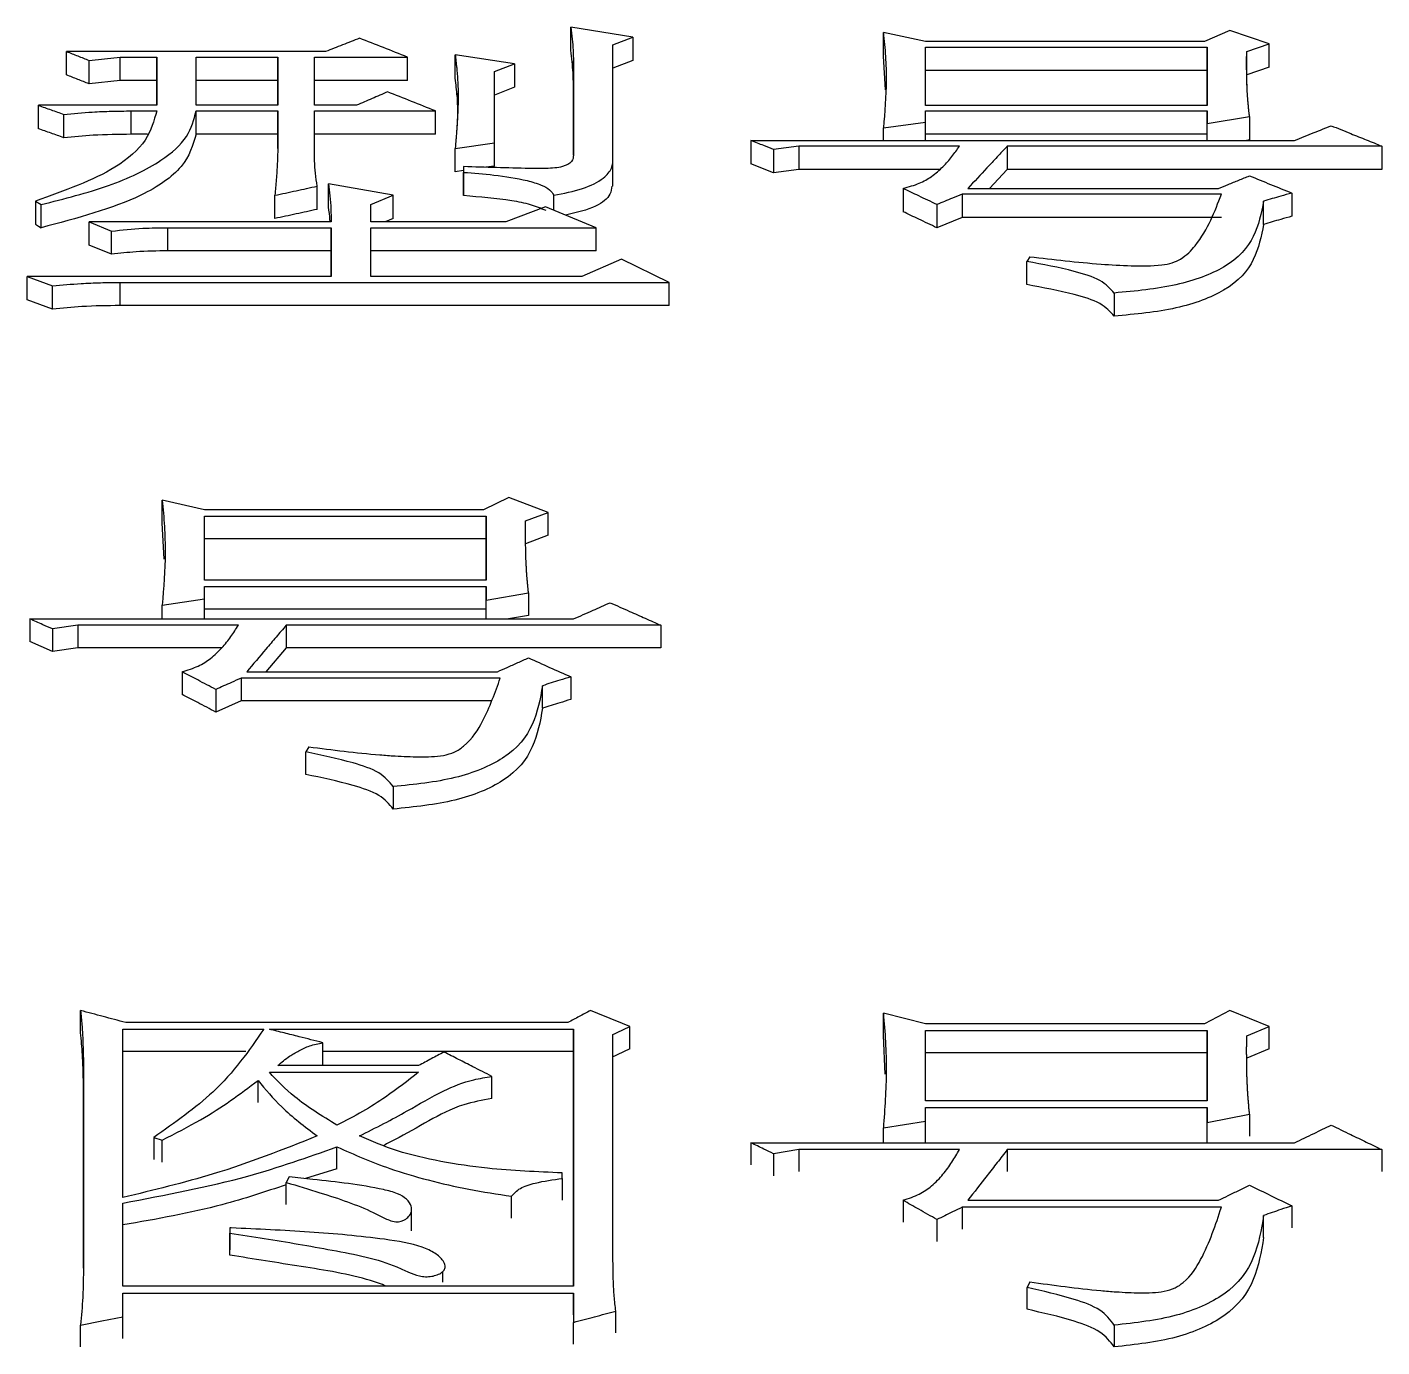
# Model space of a CAD drawing. Header units: millimetres. Extents: x 2160 to 4596, y 811 to 2534.
# Drawn here: x 2741.42 to 2746.62, y 2306.19 to 2311.26 of the extents above; entities that cross this region are included whole.
import ezdxf

# ---------------------------------------------------------------- set-up
doc = ezdxf.new("R2010")
doc.units = ezdxf.units.MM

msp = doc.modelspace()

# ---------------------------------------------------------------- linework, layer by layer
at = {"color": 7, "linetype": 'Continuous', "lineweight": 25}
for p, q in [((2743.746, 2311.2236), (2743.508, 2311.2619)), ((2743.508, 2311.1719), (2743.508, 2311.2619)), ((2746.0392, 2311.2491), (2745.9419, 2311.2065)), ((2746.1907, 2311.198), (2746.0392, 2311.2491)), ((2743.6703, 2311.1937), (2743.746, 2311.2236)), ((2743.746, 2311.2236), (2743.746, 2311.1336)), ((2744.7087, 2311.1506), (2744.7087, 2311.2406)), ((2744.871, 2311.2065), (2744.7087, 2311.2406)), ((2745.9419, 2311.2065), (2744.871, 2311.2065)), ((2746.1042, 2311.168), (2746.1907, 2311.198)), ((2746.1907, 2311.108), (2746.1907, 2311.198)), ((2742.5669, 2311.1681), (2741.5717, 2311.1681)), ((2741.5717, 2311.0782), (2741.5717, 2311.1681)), ((2741.7772, 2311.1467), (2741.9179, 2311.1467)), ((2741.7772, 2311.0568), (2741.7772, 2311.1467)), ((2741.9179, 2311.1467), (2741.9179, 2310.9615)), ((2741.9179, 2311.0568), (2741.9179, 2311.1467)), ((2742.0693, 2311.1467), (2742.383, 2311.1467)), ((2742.0693, 2310.9615), (2742.0693, 2311.1467)), ((2742.383, 2311.1467), (2742.383, 2310.9615)), ((2742.383, 2311.0568), (2742.383, 2311.1467)), ((2742.5236, 2311.1467), (2742.8806, 2311.1467)), ((2742.5236, 2310.9615), (2742.5236, 2311.1467)), ((2742.8806, 2311.0568), (2742.8806, 2311.1467)), ((2743.0645, 2311.0653), (2743.0645, 2311.1553)), ((2743.2917, 2311.121), (2743.0645, 2311.1553)), ((2743.6703, 2310.761), (2743.6703, 2311.1937)), ((2744.7166, 2311.0213), (2744.7087, 2311.1506)), ((2744.871, 2311.1852), (2745.9527, 2311.1852)), ((2744.871, 2310.9614), (2744.871, 2311.1852)), ((2745.9527, 2311.1852), (2745.9527, 2310.9614)), ((2745.9527, 2311.0952), (2745.9527, 2311.1852)), ((2746.1042, 2311.1488), (2746.1042, 2311.168)), ((2741.6582, 2311.044), (2741.6582, 2311.1339)), ((2743.2159, 2311.0909), (2743.2917, 2311.121)), ((2743.2917, 2311.121), (2743.2917, 2311.0311)), ((2743.5188, 2311.1296), (2743.5188, 2310.7698)), ((2743.5188, 2311.0397), (2743.5188, 2311.1296)), ((2743.746, 2311.1336), (2743.6703, 2311.1038)), ((2745.9527, 2311.0952), (2744.871, 2311.0952)), ((2745.9527, 2310.9614), (2745.9527, 2311.0952)), ((2746.1907, 2311.108), (2746.1042, 2311.0781)), ((2741.7772, 2311.0568), (2741.6582, 2311.044)), ((2741.9179, 2311.0568), (2741.7772, 2311.0568)), ((2741.9179, 2310.9615), (2741.9179, 2311.0568)), ((2742.383, 2311.0568), (2742.0693, 2311.0568)), ((2742.383, 2310.9615), (2742.383, 2311.0568)), ((2742.8806, 2311.0568), (2742.5236, 2311.0568)), ((2743.2917, 2311.0311), (2743.2159, 2311.0011)), ((2743.5188, 2310.7698), (2743.5188, 2311.0397)), ((2741.9179, 2310.9615), (2741.4635, 2310.9615)), ((2741.4635, 2310.8718), (2741.4635, 2310.9615)), ((2741.8205, 2310.9398), (2741.9179, 2310.9398)), ((2741.8205, 2310.8502), (2741.8205, 2310.9398)), ((2742.383, 2310.9615), (2742.0693, 2310.9615)), ((2742.0693, 2310.9398), (2742.383, 2310.9398)), ((2742.383, 2310.9398), (2742.383, 2310.7961)), ((2742.383, 2310.8502), (2742.383, 2310.9398)), ((2742.6859, 2310.9615), (2742.5236, 2310.9615)), ((2742.5236, 2310.9398), (2742.9888, 2310.9398)), ((2742.5236, 2310.7961), (2742.5236, 2310.9398)), ((2742.9888, 2310.8502), (2742.9888, 2310.9398)), ((2745.9527, 2310.9614), (2744.871, 2310.9614)), ((2744.871, 2310.9398), (2745.9527, 2310.9397)), ((2744.871, 2310.8963), (2744.871, 2310.9398)), ((2745.9527, 2310.9397), (2745.9527, 2310.892)), ((2745.9527, 2310.8501), (2745.9527, 2310.9397)), ((2741.5609, 2310.8372), (2741.5609, 2310.9268)), ((2744.7087, 2310.8746), (2744.871, 2310.8963)), ((2744.871, 2310.8266), (2744.871, 2310.8963)), ((2745.9527, 2310.892), (2746.115, 2310.918)), ((2745.9527, 2310.8266), (2745.9527, 2310.892)), ((2746.115, 2310.918), (2746.115, 2310.8284)), ((2741.8821, 2310.8502), (2741.8205, 2310.8502)), ((2742.383, 2310.8502), (2742.0693, 2310.8502)), ((2742.383, 2310.796), (2742.383, 2310.8502)), ((2742.9888, 2310.8502), (2742.5236, 2310.8502)), ((2744.7087, 2310.8266), (2744.7087, 2310.8746)), ((2745.9527, 2310.8501), (2744.871, 2310.8501)), ((2745.9527, 2310.8266), (2745.9527, 2310.8501)), ((2743.0645, 2310.7961), (2743.2159, 2310.8179)), ((2743.0645, 2310.7066), (2743.0645, 2310.7961)), ((2743.2159, 2310.7284), (2743.2159, 2310.8179)), ((2744.2003, 2310.8266), (2746.2881, 2310.8266)), ((2744.2003, 2310.8266), (2744.2003, 2310.7371)), ((2744.2869, 2310.7917), (2744.2868, 2310.7022)), ((2744.3842, 2310.8048), (2744.2869, 2310.7917)), ((2745.0008, 2310.8048), (2744.3842, 2310.8048)), ((2744.3842, 2310.8048), (2744.3842, 2310.7153)), ((2746.6234, 2310.8047), (2745.1847, 2310.8048)), ((2745.1847, 2310.8048), (2745.1847, 2310.7153)), ((2746.115, 2310.8284), (2746.1036, 2310.8266)), ((2746.6234, 2310.8047), (2746.6234, 2310.7153)), ((2743.2159, 2310.7284), (2743.1826, 2310.7236)), ((2743.6697, 2310.6504), (2743.6697, 2310.7398)), ((2744.2868, 2310.7022), (2744.2003, 2310.7371)), ((2743.0969, 2310.7113), (2743.0645, 2310.7066)), ((2743.0969, 2310.7259), (2743.0969, 2310.704)), ((2743.0969, 2310.7259), (2743.0969, 2310.6366)), ((2743.0969, 2310.6146), (2743.0969, 2310.704)), ((2744.3842, 2310.7153), (2744.2868, 2310.7022)), ((2744.9252, 2310.7153), (2744.3842, 2310.7153)), ((2745.1847, 2310.7153), (2745.1165, 2310.6422)), ((2746.6234, 2310.7153), (2745.1847, 2310.7153)), ((2742.5344, 2310.5619), (2742.5344, 2310.6511)), ((2742.8265, 2310.6158), (2742.5777, 2310.6599)), ((2742.5777, 2310.5707), (2742.5777, 2310.6599)), ((2744.7844, 2310.6423), (2744.7844, 2310.553)), ((2745.0332, 2310.6422), (2745.996, 2310.6422)), ((2746.2772, 2310.6246), (2746.2772, 2310.5353)), ((2741.4527, 2310.5937), (2741.4744, 2310.5804)), ((2741.4527, 2310.5937), (2741.4527, 2310.5045)), ((2742.3722, 2310.5266), (2742.3722, 2310.6158)), ((2742.74, 2310.5804), (2742.8265, 2310.6158)), ((2742.74, 2310.5139), (2742.74, 2310.5804)), ((2742.8265, 2310.5266), (2742.8265, 2310.6158)), ((2743.4431, 2310.5582), (2743.4431, 2310.6158)), ((2744.9143, 2310.5804), (2744.9143, 2310.4912)), ((2746.0068, 2310.6201), (2745.0116, 2310.6202)), ((2745.0116, 2310.6202), (2745.0116, 2310.5309)), ((2746.169, 2310.5044), (2746.1691, 2310.5936)), ((2742.8265, 2310.5266), (2742.7954, 2310.5139)), ((2743.4107, 2310.5715), (2743.2592, 2310.5138)), ((2743.6054, 2310.4916), (2743.4107, 2310.5715)), ((2745.0116, 2310.5309), (2744.9143, 2310.4912)), ((2746.0068, 2310.5309), (2745.0116, 2310.5309)), ((2741.6582, 2310.4248), (2741.6583, 2310.5139)), ((2741.6583, 2310.5139), (2741.7448, 2310.4783)), ((2742.5885, 2310.5139), (2741.6583, 2310.5139)), ((2741.7448, 2310.3892), (2741.7448, 2310.4783)), ((2741.9611, 2310.4916), (2742.5885, 2310.4916)), ((2741.9611, 2310.4026), (2741.9611, 2310.4916)), ((2742.5885, 2310.4916), (2742.5885, 2310.3037)), ((2742.5885, 2310.4025), (2742.5885, 2310.4916)), ((2743.2592, 2310.5138), (2742.74, 2310.5139)), ((2742.74, 2310.4916), (2743.6054, 2310.4916)), ((2742.74, 2310.3037), (2742.74, 2310.4916)), ((2743.6054, 2310.4025), (2743.6054, 2310.4916)), ((2741.7448, 2310.3892), (2741.6582, 2310.4248)), ((2742.5885, 2310.4025), (2741.9611, 2310.4026)), ((2742.5885, 2310.3037), (2742.5885, 2310.4025)), ((2743.6054, 2310.4025), (2742.74, 2310.4025)), ((2743.7027, 2310.371), (2743.5513, 2310.3037)), ((2743.8866, 2310.2812), (2743.7027, 2310.371)), ((2745.2712, 2310.3799), (2745.2604, 2310.362)), ((2745.2604, 2310.2731), (2745.2604, 2310.362)), ((2741.4203, 2310.2149), (2741.4203, 2310.3037)), ((2741.4203, 2310.3037), (2741.5176, 2310.2677)), ((2742.5885, 2310.3037), (2741.4203, 2310.3037)), ((2741.5176, 2310.1789), (2741.5176, 2310.2677)), ((2741.7772, 2310.1924), (2741.7772, 2310.2812)), ((2741.7772, 2310.2812), (2743.8866, 2310.2812)), ((2743.5513, 2310.3037), (2742.74, 2310.3037)), ((2743.8866, 2310.1924), (2743.8866, 2310.2812)), ((2741.5176, 2310.1789), (2741.4203, 2310.2149)), ((2745.5957, 2310.2406), (2745.5957, 2310.1518)), ((2743.8866, 2310.1924), (2741.7772, 2310.1924)), ((2741.9395, 2309.3576), (2741.9395, 2309.4453)), ((2742.1018, 2309.4077), (2741.9395, 2309.4453)), ((2743.27, 2309.4547), (2743.1727, 2309.4077)), ((2743.4215, 2309.3982), (2743.27, 2309.4547)), ((2743.1727, 2309.4077), (2742.1018, 2309.4077)), ((2742.1018, 2309.3841), (2743.1835, 2309.3841)), ((2742.1018, 2309.1374), (2742.1018, 2309.3841)), ((2743.1835, 2309.3841), (2743.1835, 2309.1373)), ((2743.1835, 2309.2965), (2743.1835, 2309.3841)), ((2743.3349, 2309.3652), (2743.4215, 2309.3982)), ((2743.4215, 2309.3106), (2743.4215, 2309.3982)), ((2741.9472, 2309.2184), (2741.9395, 2309.3576)), ((2743.1835, 2309.2965), (2742.1018, 2309.2965)), ((2743.1835, 2309.1373), (2743.1835, 2309.2965)), ((2743.4215, 2309.3106), (2743.3349, 2309.2776)), ((2743.1835, 2309.1373), (2742.1018, 2309.1374)), ((2741.9395, 2309.0417), (2742.1018, 2309.0656)), ((2742.1018, 2309.1135), (2743.1835, 2309.1135)), ((2742.1018, 2309.0656), (2742.1018, 2309.1135)), ((2742.1018, 2308.9889), (2742.1018, 2309.0656)), ((2743.1835, 2309.1135), (2743.1835, 2309.0608)), ((2743.1835, 2309.0262), (2743.1835, 2309.1135)), ((2743.1835, 2309.0608), (2743.3458, 2309.0895)), ((2743.3458, 2309.0895), (2743.3458, 2309.0023)), ((2741.9395, 2308.9889), (2741.9395, 2309.0417)), ((2743.1835, 2309.0262), (2742.1018, 2309.0262)), ((2743.1835, 2308.9888), (2743.1835, 2309.0608)), ((2743.1835, 2308.9888), (2743.1835, 2309.0262)), ((2741.4311, 2308.9889), (2743.5188, 2308.9888)), ((2741.4311, 2308.9889), (2741.4311, 2308.9018)), ((2741.615, 2308.9648), (2741.5176, 2308.9504)), ((2742.2316, 2308.9648), (2741.615, 2308.9648)), ((2741.615, 2308.9648), (2741.615, 2308.8777)), ((2743.8542, 2308.9648), (2742.4155, 2308.9648)), ((2742.4155, 2308.9648), (2742.4155, 2308.8777)), ((2743.3458, 2309.0023), (2743.2696, 2308.9888)), ((2743.8542, 2308.9648), (2743.8542, 2308.8777)), ((2741.5176, 2308.9504), (2741.5176, 2308.8633)), ((2741.5176, 2308.8633), (2741.4311, 2308.9018)), ((2741.615, 2308.8777), (2741.5176, 2308.8633)), ((2742.1682, 2308.8777), (2741.615, 2308.8777)), ((2742.4155, 2308.8777), (2742.3377, 2308.786)), ((2743.8542, 2308.8777), (2742.4155, 2308.8777)), ((2742.0152, 2308.786), (2742.0152, 2308.6992)), ((2743.2376, 2308.7617), (2742.2424, 2308.7617)), ((2742.2424, 2308.7617), (2742.2424, 2308.6749)), ((2742.264, 2308.786), (2743.2268, 2308.786)), ((2743.508, 2308.7665), (2743.508, 2308.6797)), ((2742.1451, 2308.718), (2742.1451, 2308.6312)), ((2743.3998, 2308.6457), (2743.3998, 2308.7325)), ((2742.2424, 2308.6749), (2742.1451, 2308.6312)), ((2743.2019, 2308.6749), (2742.2424, 2308.6749)), ((2742.502, 2308.4978), (2742.4912, 2308.4781)), ((2742.4912, 2308.3917), (2742.4912, 2308.4781)), ((2742.8265, 2308.3449), (2742.8265, 2308.2586)), ((2741.6258, 2307.3997), (2741.6258, 2307.4849)), ((2744.7088, 2307.3894), (2744.7088, 2307.4746)), ((2744.871, 2307.4335), (2744.7088, 2307.4746)), ((2746.0393, 2307.4848), (2745.9419, 2307.4334)), ((2746.1907, 2307.4232), (2746.0393, 2307.4848)), ((2741.7881, 2307.4129), (2742.329, 2307.4129)), ((2741.7881, 2306.7667), (2741.7881, 2307.4129)), ((2743.4972, 2307.4386), (2741.7989, 2307.4387)), ((2742.3506, 2307.4129), (2743.5189, 2307.4129)), ((2743.5189, 2307.4129), (2743.5189, 2306.4267)), ((2743.5189, 2307.3278), (2743.5189, 2307.4129)), ((2743.7352, 2307.3381), (2743.7352, 2307.4232)), ((2745.9419, 2307.4334), (2744.871, 2307.4335)), ((2744.871, 2307.4077), (2745.9528, 2307.4077)), ((2744.871, 2307.1386), (2744.871, 2307.4077)), ((2745.9528, 2307.4077), (2745.9528, 2307.1386)), ((2745.9528, 2307.3227), (2745.9528, 2307.4077)), ((2746.1042, 2307.3871), (2746.1907, 2307.4232)), ((2746.1907, 2307.3381), (2746.1907, 2307.4232)), ((2743.6703, 2306.5227), (2743.6703, 2307.3923)), ((2744.7163, 2307.2408), (2744.7088, 2307.3894)), ((2742.26, 2307.3279), (2741.7881, 2307.3279)), ((2743.5189, 2307.3278), (2742.5561, 2307.3279)), ((2743.5189, 2306.4267), (2743.5189, 2307.3278)), ((2745.9528, 2307.3227), (2744.871, 2307.3227)), ((2745.9528, 2307.1386), (2745.9528, 2307.3227)), ((2746.1907, 2307.3381), (2746.1042, 2307.3021)), ((2741.6367, 2307.2891), (2741.6367, 2306.4961)), ((2741.6367, 2307.2042), (2741.6367, 2307.2891)), ((2742.3506, 2307.2477), (2742.9239, 2307.2477)), ((2742.9239, 2307.2736), (2742.3831, 2307.2736)), ((2741.6367, 2306.4959), (2741.6367, 2307.2042)), ((2742.3073, 2307.1318), (2742.3073, 2307.2166)), ((2743.2055, 2307.1471), (2743.2055, 2307.232)), ((2745.9528, 2307.1386), (2744.871, 2307.1386)), ((2744.871, 2307.1126), (2745.9528, 2307.1126)), ((2744.871, 2307.0605), (2744.871, 2307.1126)), ((2745.9528, 2307.1126), (2745.9528, 2307.0552)), ((2745.9528, 2307.0279), (2745.9528, 2307.1126)), ((2745.9528, 2307.0552), (2746.115, 2307.0865)), ((2746.115, 2307.0865), (2746.115, 2307.0019)), ((2744.7088, 2307.0344), (2744.871, 2307.0605)), ((2744.7088, 2306.9768), (2744.7088, 2307.0344)), ((2744.871, 2306.9768), (2744.871, 2307.0605)), ((2745.9528, 2306.9768), (2745.9528, 2307.0552)), ((2741.9071, 2306.9978), (2741.907, 2306.9133)), ((2741.9071, 2306.9978), (2741.9395, 2306.9873)), ((2741.9395, 2306.9029), (2741.9395, 2306.9873)), ((2742.6101, 2306.8768), (2742.6101, 2306.9612)), ((2744.2004, 2306.9768), (2746.2881, 2306.9768)), ((2744.2004, 2306.9768), (2744.2004, 2306.8924)), ((2744.3843, 2306.9506), (2744.2869, 2306.9349)), ((2744.2869, 2306.9349), (2744.2869, 2306.8505)), ((2745.0008, 2306.9506), (2744.3843, 2306.9506)), ((2744.3843, 2306.9506), (2744.3843, 2306.8662)), ((2746.6234, 2306.9506), (2745.1847, 2306.9506)), ((2745.1847, 2306.9506), (2745.1847, 2306.8662)), ((2746.6234, 2306.9506), (2746.6234, 2306.8662)), ((2742.4263, 2306.8457), (2742.4155, 2306.8246)), ((2742.6101, 2306.8767), (2742.4898, 2306.8392)), ((2743.4756, 2306.8404), (2743.4756, 2306.8614)), ((2743.4756, 2306.8404), (2743.4756, 2306.7561)), ((2741.7881, 2306.4267), (2741.7881, 2306.7455)), ((2742.8971, 2306.6384), (2742.8971, 2306.723)), ((2743.2809, 2306.6877), (2743.2809, 2306.7719)), ((2744.7845, 2306.756), (2744.7845, 2306.6718)), ((2746.0069, 2306.7296), (2745.0117, 2306.7296)), ((2745.0117, 2306.7296), (2745.0117, 2306.6455)), ((2745.0333, 2306.756), (2745.996, 2306.756)), ((2746.2773, 2306.7348), (2746.2773, 2306.6507)), ((2744.9143, 2306.682), (2744.9143, 2306.5979)), ((2746.1691, 2306.6137), (2746.1691, 2306.6978)), ((2742.1992, 2306.6502), (2742.1992, 2306.5662)), ((2742.1992, 2306.6502), (2742.1992, 2306.6292)), ((2742.1992, 2306.5452), (2742.1992, 2306.6292)), ((2743.0166, 2306.5247), (2743.0166, 2306.5257)), ((2743.0166, 2306.4414), (2743.0166, 2306.4831)), ((2743.5189, 2306.4267), (2741.7881, 2306.4267)), ((2745.2713, 2306.4427), (2745.2605, 2306.4213)), ((2745.2605, 2306.3375), (2745.2605, 2306.4213)), ((2741.7881, 2306.4), (2743.5189, 2306.3999)), ((2741.7881, 2306.3089), (2741.7881, 2306.4)), ((2743.5189, 2306.3163), (2743.5189, 2306.3999)), ((2743.5189, 2306.3999), (2743.5189, 2306.2873)), ((2741.7881, 2306.2254), (2741.7881, 2306.3089)), ((2743.6811, 2306.2468), (2743.6811, 2306.3303)), ((2741.6259, 2306.1932), (2741.6259, 2306.2766)), ((2743.5189, 2306.2039), (2743.5189, 2306.2873)), ((2745.5958, 2306.2766), (2745.5958, 2306.193))]:
    msp.add_line(p, q, dxfattribs=at)
at = {"color": 7, "linetype": 'Continuous', "lineweight": 25, "flags": 128}
for points in [[(2741.6582, 2311.1339), (2741.7177, 2311.1403), (2741.7772, 2311.1467)], [(2742.0693, 2310.8502), (2742.0693, 2310.8821), (2742.0693, 2310.9398)], [(2741.4743, 2310.4913), (2741.4743, 2310.5243), (2741.4743, 2310.5524), (2741.4744, 2310.5804)], [(2741.4527, 2310.5045), (2741.4635, 2310.4979), (2741.4743, 2310.4913)], [(2742.5561, 2307.2764), (2742.5561, 2307.3189), (2742.5561, 2307.3614)], [(2742.4155, 2306.7403), (2742.4155, 2306.7751), (2742.4155, 2306.7998), (2742.4155, 2306.8246)], [(2741.6259, 2306.2766), (2741.707, 2306.2927), (2741.7881, 2306.3089)]]:
    msp.add_lwpolyline(points, dxfattribs=at)
at = {"color": 7, "linetype": 'Continuous', "lineweight": 25}
for points, knots in [([(2743.508, 2311.2619), (2743.5101, 2311.2466), (2743.5141, 2311.2169), (2743.5173, 2311.1728), (2743.5183, 2311.144), (2743.5188, 2311.1296)], [0, 0, 0, 0, 0.349386, 0.674644, 1, 1, 1, 1]), ([(2742.6967, 2311.2194), (2742.6751, 2311.2108), (2742.6318, 2311.1938), (2742.5885, 2311.1767), (2742.5669, 2311.1681)], [0, 0, 0, 0, 0.499996, 1, 1, 1, 1]), ([(2742.8806, 2311.1467), (2742.8499, 2311.1588), (2742.7886, 2311.1831), (2742.7273, 2311.2073), (2742.6967, 2311.2194)], [0, 0, 0, 0, 0.5, 1, 1, 1, 1]), ([(2744.7087, 2311.2406), (2744.7118, 2311.2102), (2744.7178, 2311.1493), (2744.7219, 2311.0275), (2744.714, 2310.9356), (2744.7087, 2310.8746)], [0, 0, 0, 0, 0.252085, 0.504198, 1, 1, 1, 1]), ([(2741.5717, 2311.1681), (2741.5861, 2311.1624), (2741.615, 2311.151), (2741.6438, 2311.1396), (2741.6582, 2311.1339)], [0, 0, 0, 0, 0.4999989, 1, 1, 1, 1]), ([(2743.0645, 2311.1553), (2743.0648, 2311.1525), (2743.0655, 2311.1469), (2743.0664, 2311.1385), (2743.0674, 2311.1301), (2743.0683, 2311.1217), (2743.0692, 2311.1133), (2743.0701, 2311.1049), (2743.0707, 2311.0979), (2743.0714, 2311.0908), (2743.072, 2311.0838), (2743.0733, 2311.067), (2743.0755, 2311.0304), (2743.0759, 2310.9852), (2743.0746, 2310.9455), (2743.0737, 2310.9257), (2743.0732, 2310.9143), (2743.0726, 2310.903), (2743.0718, 2310.8888), (2743.0707, 2310.8745), (2743.0698, 2310.8631), (2743.0691, 2310.8546), (2743.0685, 2310.8461), (2743.068, 2310.8389), (2743.0675, 2310.8332), (2743.0672, 2310.829), (2743.0669, 2310.8247), (2743.0665, 2310.8204), (2743.0662, 2310.8161), (2743.0659, 2310.8118), (2743.0655, 2310.8075), (2743.0652, 2310.804), (2743.0649, 2310.8002), (2743.0647, 2310.7978), (2743.0645, 2310.7961)], [0, 0, 0, 0, 0.023618, 0.047236, 0.070855, 0.094473, 0.118091, 0.141709, 0.165327, 0.177136, 0.200755, 0.224373, 0.318848, 0.507812, 0.602286, 0.649522, 0.67314, 0.696758, 0.743995, 0.791231, 0.81485, 0.838468, 0.862086, 0.885704, 0.897513, 0.909322, 0.921131, 0.932941, 0.94475, 0.956559, 0.968368, 0.980177, 0.986081, 1, 1, 1, 1]), ([(2743.5188, 2311.0397), (2743.5183, 2311.0551), (2743.5172, 2311.085), (2743.5138, 2311.1291), (2743.5099, 2311.1576), (2743.508, 2311.1719)], [0, 0, 0, 0, 0.349838, 0.674851, 1, 1, 1, 1]), ([(2746.115, 2310.918), (2746.1148, 2310.9201), (2746.1143, 2310.9243), (2746.1136, 2310.9305), (2746.113, 2310.9367), (2746.1123, 2310.9429), (2746.1117, 2310.9491), (2746.1111, 2310.9554), (2746.1106, 2310.9605), (2746.1101, 2310.9657), (2746.1096, 2310.9709), (2746.1091, 2310.9771), (2746.1084, 2310.9854), (2746.1077, 2310.9936), (2746.1072, 2311.0019), (2746.1068, 2311.0081), (2746.1063, 2311.0164), (2746.1059, 2311.0246), (2746.1055, 2311.0329), (2746.1053, 2311.0391), (2746.105, 2311.0473), (2746.1047, 2311.0556), (2746.1045, 2311.0638), (2746.1044, 2311.0721), (2746.1042, 2311.0803), (2746.1041, 2311.0885), (2746.1041, 2311.0947), (2746.104, 2311.1009), (2746.104, 2311.107), (2746.104, 2311.1122), (2746.104, 2311.1163), (2746.104, 2311.1204), (2746.104, 2311.1245), (2746.104, 2311.1286), (2746.104, 2311.1317), (2746.104, 2311.1347), (2746.104, 2311.1388), (2746.104, 2311.1429), (2746.104, 2311.147), (2746.1041, 2311.1511), (2746.1041, 2311.1552), (2746.1041, 2311.1593), (2746.1041, 2311.1633), (2746.1041, 2311.1662), (2746.1042, 2311.168)], [0, 0, 0, 0, 0.024742, 0.049483, 0.074225, 0.098967, 0.123709, 0.14845, 0.173192, 0.185563, 0.210305, 0.235047, 0.259788, 0.309272, 0.334014, 0.358756, 0.383497, 0.432981, 0.457723, 0.482464, 0.507206, 0.55669, 0.581432, 0.606173, 0.655657, 0.680399, 0.70514, 0.729882, 0.754624, 0.779366, 0.791736, 0.804107, 0.828849, 0.84122, 0.853591, 0.865962, 0.878333, 0.903074, 0.915445, 0.927816, 0.952558, 0.964929, 0.9773, 1, 1, 1, 1]), ([(2746.1068, 2311.0071), (2746.106, 2311.0247), (2746.1042, 2311.0645), (2746.1042, 2311.1193), (2746.1042, 2311.1499)], [0, 0, 0, 0, 0.441321, 1, 1, 1, 1]), ([(2741.6582, 2311.044), (2741.6438, 2311.0497), (2741.615, 2311.0611), (2741.5861, 2311.0725), (2741.5717, 2311.0782)], [0, 0, 0, 0, 0.500003, 1, 1, 1, 1]), ([(2743.0719, 2310.9956), (2743.0718, 2310.9958), (2743.0702, 2311.0191), (2743.0673, 2311.0423), (2743.0645, 2311.0653)], [0, 0, 0, 0, 0.008247, 1, 1, 1, 1]), ([(2743.2159, 2310.8179), (2743.2159, 2310.8589), (2743.2159, 2310.9505), (2743.2159, 2311.0409), (2743.2159, 2311.0909)], [0, 0, 0, 0, 0.4472261, 1, 1, 1, 1]), ([(2742.8049, 2311.0134), (2742.785, 2311.0047), (2742.7454, 2310.9875), (2742.7057, 2310.9701), (2742.6859, 2310.9615)], [0, 0, 0, 0, 0.499996, 1, 1, 1, 1]), ([(2742.9888, 2310.9398), (2742.9581, 2310.9521), (2742.8968, 2310.9767), (2742.8355, 2311.0011), (2742.8049, 2311.0134)], [0, 0, 0, 0, 0.5, 1, 1, 1, 1]), ([(2743.0709, 2311.0078), (2743.0709, 2311.0078), (2743.0707, 2311.0088), (2743.0735, 2310.9479), (2743.0736, 2310.93), (2743.0736, 2310.9273)], [0, 0, 0, 0, 0.007849, 0.849098, 1, 1, 1, 1]), ([(2741.9179, 2310.9398), (2741.9078, 2310.9021), (2741.8876, 2310.826), (2741.7439, 2310.6977), (2741.5639, 2310.6334), (2741.4527, 2310.5937)], [0, 0, 0, 0, 0.273464, 0.551009, 1, 1, 1, 1]), ([(2741.4635, 2310.9615), (2741.4798, 2310.9557), (2741.5122, 2310.9442), (2741.5447, 2310.9326), (2741.5609, 2310.9268)], [0, 0, 0, 0, 0.499998, 1, 1, 1, 1]), ([(2741.4744, 2310.5804), (2741.5634, 2310.6028), (2741.7391, 2310.6469), (2741.9321, 2310.7386), (2742.0445, 2310.8401), (2742.0611, 2310.9067), (2742.0693, 2310.9398)], [0, 0, 0, 0, 0.289657, 0.571456, 0.787204, 1, 1, 1, 1]), ([(2741.5609, 2310.9268), (2741.5973, 2310.9302), (2741.6582, 2310.9359), (2741.7453, 2310.9393), (2741.7954, 2310.9397), (2741.8205, 2310.9398)], [0, 0, 0, 0, 0.426096, 0.71242, 1, 1, 1, 1]), ([(2743.0736, 2310.9383), (2743.0735, 2310.9343), (2743.0734, 2310.9217), (2743.0721, 2310.8973), (2743.0712, 2310.8808)], [0, 0, 0, 0, 0.322479, 1, 1, 1, 1]), ([(2741.5609, 2310.8372), (2741.5447, 2310.843), (2741.5122, 2310.8545), (2741.4798, 2310.8661), (2741.4635, 2310.8718)], [0, 0, 0, 0, 0.500004, 1, 1, 1, 1]), ([(2742.0693, 2310.8502), (2742.0568, 2310.8081), (2742.0315, 2310.7231), (2741.834, 2310.5868), (2741.6119, 2310.5278), (2741.4743, 2310.4913)], [0, 0, 0, 0, 0.27123, 0.548484, 1, 1, 1, 1]), ([(2741.8205, 2310.8502), (2741.7715, 2310.8497), (2741.684, 2310.8487), (2741.5985, 2310.8407), (2741.5609, 2310.8372)], [0, 0, 0, 0, 0.560746, 1, 1, 1, 1]), ([(2746.2881, 2310.8266), (2746.3005, 2310.8316), (2746.3255, 2310.8417), (2746.3724, 2310.8606), (2746.4068, 2310.8744), (2746.4287, 2310.8833)], [0, 0, 0, 0, 0.266245, 0.532491, 1, 1, 1, 1]), ([(2746.4287, 2310.8833), (2746.4536, 2310.8732), (2746.4986, 2310.8551), (2746.5635, 2310.8289), (2746.6034, 2310.8128), (2746.6234, 2310.8047)], [0, 0, 0, 0, 0.384573, 0.692287, 1, 1, 1, 1]), ([(2742.383, 2310.7961), (2742.3826, 2310.7768), (2742.3817, 2310.7373), (2742.3772, 2310.6772), (2742.3738, 2310.6363), (2742.3722, 2310.6158)], [0, 0, 0, 0, 0.321579, 0.660777, 1, 1, 1, 1]), ([(2742.5344, 2310.6511), (2742.5318, 2310.6677), (2742.5267, 2310.7001), (2742.5241, 2310.7485), (2742.5238, 2310.7802), (2742.5236, 2310.7961)], [0, 0, 0, 0, 0.341779, 0.670798, 1, 1, 1, 1]), ([(2744.2869, 2310.7917), (2744.2745, 2310.7967), (2744.2539, 2310.805), (2744.225, 2310.8166), (2744.2086, 2310.8233), (2744.2003, 2310.8266)], [0, 0, 0, 0, 0.42836, 0.71418, 1, 1, 1, 1]), ([(2744.7844, 2310.6423), (2744.8061, 2310.6484), (2744.8489, 2310.6606), (2744.8994, 2310.6902), (2744.9387, 2310.7255), (2744.9733, 2310.7647), (2744.9916, 2310.7914), (2745.0008, 2310.8048)], [0, 0, 0, 0, 0.176065, 0.348002, 0.566634, 0.783694, 1, 1, 1, 1]), ([(2745.1847, 2310.8048), (2745.1717, 2310.7909), (2745.1457, 2310.7631), (2745.0953, 2310.709), (2745.0578, 2310.6686), (2745.0332, 2310.6422)], [0, 0, 0, 0, 0.257226, 0.514452, 1, 1, 1, 1]), ([(2743.5188, 2310.7698), (2743.518, 2310.7616), (2743.5163, 2310.745), (2743.4776, 2310.7221), (2743.4129, 2310.7181), (2743.287, 2310.72), (2743.181, 2310.7233), (2743.0969, 2310.7259)], [0, 0, 0, 0, 0.110716, 0.223974, 0.35482, 0.487804, 1, 1, 1, 1]), ([(2743.4431, 2310.6158), (2743.4813, 2310.6234), (2743.5562, 2310.6382), (2743.6342, 2310.6768), (2743.6696, 2310.7201), (2743.67, 2310.7474), (2743.6703, 2310.761)], [0, 0, 0, 0, 0.291536, 0.572529, 0.787239, 1, 1, 1, 1]), ([(2743.0969, 2310.704), (2743.1356, 2310.701), (2743.2193, 2310.6945), (2743.3224, 2310.679), (2743.3926, 2310.6575), (2743.4305, 2310.6382), (2743.4389, 2310.6233), (2743.4431, 2310.6158)], [0, 0, 0, 0, 0.279047, 0.604417, 0.761098, 0.879545, 1, 1, 1, 1]), ([(2745.996, 2310.6422), (2746.0085, 2310.6473), (2746.0345, 2310.658), (2746.0742, 2310.6741), (2746.1014, 2310.6852), (2746.115, 2310.6907)], [0, 0, 0, 0, 0.314653, 0.657326, 1, 1, 1, 1]), ([(2746.115, 2310.6907), (2746.142, 2310.6797), (2746.1961, 2310.6577), (2746.2502, 2310.6356), (2746.2772, 2310.6246)], [0, 0, 0, 0, 0.499999, 1, 1, 1, 1]), ([(2742.3722, 2310.6158), (2742.3992, 2310.6217), (2742.4533, 2310.6335), (2742.5074, 2310.6452), (2742.5344, 2310.6511)], [0, 0, 0, 0, 0.4999993, 1, 1, 1, 1]), ([(2742.5777, 2310.6599), (2742.5797, 2310.6444), (2742.5839, 2310.6124), (2742.5871, 2310.5637), (2742.5881, 2310.5305), (2742.5885, 2310.5139)], [0, 0, 0, 0, 0.3204463, 0.660167, 1, 1, 1, 1]), ([(2743.0969, 2310.6366), (2743.0969, 2310.6325), (2743.0969, 2310.6252), (2743.0969, 2310.6178), (2743.0969, 2310.6146)], [0, 0, 0, 0, 0.56, 1, 1, 1, 1]), ([(2743.6655, 2310.6506), (2743.6644, 2310.6404), (2743.6616, 2310.6128), (2743.6075, 2310.5669), (2743.53, 2310.5493), (2743.488, 2310.5398)], [0, 0, 0, 0, 0.210203, 0.572203, 1, 1, 1, 1]), ([(2744.9143, 2310.5804), (2744.9027, 2310.5859), (2744.8795, 2310.5969), (2744.8363, 2310.6176), (2744.8046, 2310.6327), (2744.7844, 2310.6423)], [0, 0, 0, 0, 0.267463, 0.534927, 1, 1, 1, 1]), ([(2746.2772, 2310.6246), (2746.2632, 2310.6205), (2746.2381, 2310.6134), (2746.202, 2310.6031), (2746.1801, 2310.5968), (2746.1691, 2310.5936)], [0, 0, 0, 0, 0.39043, 0.695215, 1, 1, 1, 1]), ([(2743.4132, 2310.5571), (2743.3943, 2310.5651), (2743.356, 2310.5815), (2743.2478, 2310.602), (2743.1593, 2310.6094), (2743.0969, 2310.6146)], [0, 0, 0, 0, 0.223203, 0.452536, 1, 1, 1, 1]), ([(2745.0116, 2310.6202), (2744.9991, 2310.6151), (2744.9767, 2310.6059), (2744.9442, 2310.5926), (2744.9242, 2310.5844), (2744.9143, 2310.5804)], [0, 0, 0, 0, 0.384577, 0.692288, 1, 1, 1, 1]), ([(2745.2712, 2310.3799), (2745.362, 2310.3693), (2745.4907, 2310.3542), (2745.6603, 2310.3446), (2745.7552, 2310.3434), (2745.8198, 2310.3558), (2745.8695, 2310.3799), (2745.9498, 2310.468), (2745.9818, 2310.5534), (2746.0068, 2310.6201)], [0, 0, 0, 0, 0.238484, 0.337767, 0.43778, 0.475122, 0.512592, 0.618725, 1, 1, 1, 1]), ([(2746.1691, 2310.5936), (2746.1509, 2310.5014), (2746.1254, 2310.3716), (2745.8362, 2310.2628), (2745.6771, 2310.2481), (2745.5957, 2310.2406)], [0, 0, 0, 0, 0.544628, 0.767125, 1, 1, 1, 1]), ([(2742.5344, 2310.5619), (2742.5074, 2310.556), (2742.4533, 2310.5442), (2742.3992, 2310.5325), (2742.3722, 2310.5266)], [0, 0, 0, 0, 0.5, 1, 1, 1, 1]), ([(2742.5841, 2310.5139), (2742.5839, 2310.5163), (2742.5827, 2310.5353), (2742.58, 2310.5542), (2742.5777, 2310.5707)], [0, 0, 0, 0, 0.130167, 1, 1, 1, 1]), ([(2744.9143, 2310.4912), (2744.9027, 2310.4967), (2744.8795, 2310.5077), (2744.8362, 2310.5284), (2744.8045, 2310.5434), (2744.7844, 2310.553)], [0, 0, 0, 0, 0.267647, 0.535294, 1, 1, 1, 1]), ([(2746.2772, 2310.5353), (2746.2632, 2310.5313), (2746.2381, 2310.5241), (2746.202, 2310.5138), (2746.18, 2310.5075), (2746.1691, 2310.5044)], [0, 0, 0, 0, 0.390574, 0.695287, 1, 1, 1, 1]), ([(2741.7448, 2310.4783), (2741.7845, 2310.4827), (2741.8557, 2310.4906), (2741.9288, 2310.4913), (2741.9611, 2310.4916)], [0, 0, 0, 0, 0.558835, 1, 1, 1, 1]), ([(2746.1691, 2310.5044), (2746.1509, 2310.4123), (2746.1253, 2310.2826), (2745.8361, 2310.174), (2745.6771, 2310.1593), (2745.5957, 2310.1518)], [0, 0, 0, 0, 0.544404, 0.766963, 1, 1, 1, 1]), ([(2741.9611, 2310.4026), (2741.92, 2310.402), (2741.8468, 2310.4011), (2741.7759, 2310.3928), (2741.7448, 2310.3892)], [0, 0, 0, 0, 0.561086, 1, 1, 1, 1]), ([(2745.5957, 2310.2406), (2745.5801, 2310.2577), (2745.5481, 2310.2927), (2745.4206, 2310.3315), (2745.3215, 2310.3504), (2745.2604, 2310.362)], [0, 0, 0, 0, 0.267599, 0.548584, 1, 1, 1, 1]), ([(2741.5176, 2310.2677), (2741.5541, 2310.2712), (2741.615, 2310.2771), (2741.7021, 2310.2807), (2741.7521, 2310.281), (2741.7772, 2310.2812)], [0, 0, 0, 0, 0.426056, 0.7124, 1, 1, 1, 1]), ([(2745.5957, 2310.1518), (2745.5801, 2310.1689), (2745.5481, 2310.2039), (2745.4206, 2310.2426), (2745.3215, 2310.2615), (2745.2604, 2310.2731)], [0, 0, 0, 0, 0.267465, 0.548457, 1, 1, 1, 1]), ([(2741.7772, 2310.1924), (2741.7282, 2310.1919), (2741.6407, 2310.1909), (2741.5552, 2310.1826), (2741.5176, 2310.1789)], [0, 0, 0, 0, 0.560746, 1, 1, 1, 1]), ([(2741.9395, 2309.4453), (2741.9425, 2309.4117), (2741.9486, 2309.3445), (2741.9527, 2309.2102), (2741.9448, 2309.1088), (2741.9395, 2309.0417)], [0, 0, 0, 0, 0.2520851, 0.5041975, 1, 1, 1, 1]), ([(2743.3458, 2309.0895), (2743.3455, 2309.0918), (2743.3451, 2309.0964), (2743.3444, 2309.1033), (2743.3438, 2309.1101), (2743.3431, 2309.117), (2743.3425, 2309.1238), (2743.3419, 2309.1307), (2743.3414, 2309.1364), (2743.3409, 2309.1421), (2743.3404, 2309.1478), (2743.3398, 2309.1546), (2743.3392, 2309.1637), (2743.3385, 2309.1729), (2743.338, 2309.182), (2743.3376, 2309.1888), (2743.3371, 2309.1979), (2743.3367, 2309.207), (2743.3363, 2309.2161), (2743.3361, 2309.223), (2743.3358, 2309.2321), (2743.3355, 2309.2411), (2743.3353, 2309.2502), (2743.3352, 2309.2593), (2743.335, 2309.2684), (2743.3349, 2309.2775), (2743.3349, 2309.2843), (2743.3348, 2309.2911), (2743.3348, 2309.2979), (2743.3348, 2309.3035), (2743.3348, 2309.3081), (2743.3348, 2309.3126), (2743.3348, 2309.3171), (2743.3348, 2309.3217), (2743.3348, 2309.3251), (2743.3348, 2309.3285), (2743.3348, 2309.333), (2743.3348, 2309.3375), (2743.3348, 2309.342), (2743.3349, 2309.3466), (2743.3349, 2309.3511), (2743.3349, 2309.3556), (2743.3349, 2309.3599), (2743.3349, 2309.3631), (2743.3349, 2309.3652)], [0, 0, 0, 0, 0.024742, 0.049483, 0.074225, 0.098967, 0.123709, 0.14845, 0.173192, 0.185563, 0.210305, 0.235047, 0.259788, 0.309272, 0.334014, 0.358756, 0.383497, 0.432981, 0.457723, 0.482464, 0.507206, 0.55669, 0.581431, 0.606173, 0.655657, 0.680399, 0.70514, 0.729882, 0.754624, 0.779366, 0.791736, 0.804107, 0.828849, 0.84122, 0.853591, 0.865962, 0.878333, 0.903074, 0.915445, 0.927816, 0.952558, 0.964929, 0.9773, 1, 1, 1, 1]), ([(2743.5188, 2308.9888), (2743.5313, 2308.9944), (2743.5563, 2309.0055), (2743.6032, 2309.0263), (2743.6376, 2309.0415), (2743.6595, 2309.0512)], [0, 0, 0, 0, 0.2662451, 0.5324905, 1, 1, 1, 1]), ([(2743.6595, 2309.0512), (2743.6844, 2309.0402), (2743.7294, 2309.0202), (2743.7943, 2308.9914), (2743.8342, 2308.9737), (2743.8542, 2308.9648)], [0, 0, 0, 0, 0.384573, 0.692287, 1, 1, 1, 1]), ([(2741.5176, 2308.9504), (2741.5053, 2308.9559), (2741.4847, 2308.965), (2741.4558, 2308.9779), (2741.4394, 2308.9852), (2741.4311, 2308.9889)], [0, 0, 0, 0, 0.42836, 0.71418, 1, 1, 1, 1]), ([(2742.0152, 2308.786), (2742.0369, 2308.7928), (2742.0797, 2308.8061), (2742.1302, 2308.8388), (2742.1695, 2308.8775), (2742.2041, 2308.9207), (2742.2224, 2308.9501), (2742.2316, 2308.9648)], [0, 0, 0, 0, 0.176065, 0.348002, 0.566634, 0.783694, 1, 1, 1, 1]), ([(2742.4155, 2308.9648), (2742.4025, 2308.9495), (2742.3765, 2308.919), (2742.326, 2308.8594), (2742.2886, 2308.815), (2742.264, 2308.786)], [0, 0, 0, 0, 0.257226, 0.514452, 1, 1, 1, 1]), ([(2743.2268, 2308.786), (2743.2393, 2308.7916), (2743.2653, 2308.8033), (2743.305, 2308.821), (2743.3322, 2308.8332), (2743.3458, 2308.8393)], [0, 0, 0, 0, 0.314653, 0.657326, 1, 1, 1, 1]), ([(2743.3458, 2308.8393), (2743.3728, 2308.8272), (2743.4269, 2308.803), (2743.481, 2308.7787), (2743.508, 2308.7665)], [0, 0, 0, 0, 0.499999, 1, 1, 1, 1]), ([(2742.1451, 2308.718), (2742.1335, 2308.724), (2742.1103, 2308.7362), (2742.0671, 2308.7589), (2742.0354, 2308.7755), (2742.0152, 2308.786)], [0, 0, 0, 0, 0.267463, 0.534927, 1, 1, 1, 1]), ([(2742.2424, 2308.7617), (2742.2299, 2308.7561), (2742.2075, 2308.746), (2742.175, 2308.7314), (2742.155, 2308.7224), (2742.1451, 2308.718)], [0, 0, 0, 0, 0.384577, 0.692287, 1, 1, 1, 1]), ([(2742.502, 2308.4978), (2742.5926, 2308.4862), (2742.702, 2308.4721), (2742.8446, 2308.4617), (2742.9256, 2308.4581), (2743.0059, 2308.4599), (2743.0658, 2308.4768), (2743.1259, 2308.5207), (2743.1862, 2308.6178), (2743.2179, 2308.7065), (2743.2376, 2308.7617)], [0, 0, 0, 0, 0.23813, 0.287988, 0.366961, 0.446683, 0.487555, 0.537237, 0.712015, 1, 1, 1, 1]), ([(2743.508, 2308.7665), (2743.494, 2308.7621), (2743.4689, 2308.7542), (2743.4328, 2308.7429), (2743.4108, 2308.736), (2743.3999, 2308.7325)], [0, 0, 0, 0, 0.39043, 0.695215, 1, 1, 1, 1]), ([(2742.1451, 2308.6312), (2742.1335, 2308.6373), (2742.1103, 2308.6494), (2742.067, 2308.6721), (2742.0353, 2308.6886), (2742.0152, 2308.6992)], [0, 0, 0, 0, 0.2676466, 0.5352935, 1, 1, 1, 1]), ([(2743.3998, 2308.7325), (2743.3817, 2308.6312), (2743.3562, 2308.4886), (2743.067, 2308.3693), (2742.9079, 2308.3531), (2742.8265, 2308.3449)], [0, 0, 0, 0, 0.544628, 0.767125, 1, 1, 1, 1]), ([(2743.508, 2308.6797), (2743.4939, 2308.6753), (2743.4689, 2308.6674), (2743.4328, 2308.6561), (2743.4108, 2308.6492), (2743.3999, 2308.6457)], [0, 0, 0, 0, 0.390574, 0.695287, 1, 1, 1, 1]), ([(2743.3998, 2308.6457), (2743.3817, 2308.5446), (2743.3561, 2308.402), (2743.0669, 2308.283), (2742.9079, 2308.2668), (2742.8265, 2308.2586)], [0, 0, 0, 0, 0.544404, 0.766963, 1, 1, 1, 1]), ([(2742.8265, 2308.3449), (2742.8109, 2308.3636), (2742.7789, 2308.4021), (2742.6514, 2308.4446), (2742.5523, 2308.4653), (2742.4912, 2308.4781)], [0, 0, 0, 0, 0.267599, 0.548584, 1, 1, 1, 1]), ([(2742.8265, 2308.2586), (2742.8109, 2308.2773), (2742.7789, 2308.3157), (2742.6514, 2308.3582), (2742.5523, 2308.3789), (2742.4912, 2308.3917)], [0, 0, 0, 0, 0.267465, 0.548457, 1, 1, 1, 1]), ([(2741.6258, 2307.4849), (2741.6276, 2307.4666), (2741.6311, 2307.43), (2741.635, 2307.3648), (2741.636, 2307.3177), (2741.6367, 2307.2891)], [0, 0, 0, 0, 0.281466, 0.562942, 1, 1, 1, 1]), ([(2741.7989, 2307.4387), (2741.7701, 2307.4464), (2741.7124, 2307.4618), (2741.6547, 2307.4772), (2741.6258, 2307.4849)], [0, 0, 0, 0, 0.499999, 1, 1, 1, 1]), ([(2743.5838, 2307.4849), (2743.5693, 2307.4772), (2743.5405, 2307.4618), (2743.5117, 2307.4463), (2743.4972, 2307.4386)], [0, 0, 0, 0, 0.499996, 1, 1, 1, 1]), ([(2743.7352, 2307.4232), (2743.71, 2307.4335), (2743.6595, 2307.4541), (2743.609, 2307.4746), (2743.5838, 2307.4849)], [0, 0, 0, 0, 0.499999, 1, 1, 1, 1]), ([(2744.7088, 2307.4746), (2744.7118, 2307.4379), (2744.7179, 2307.3645), (2744.7219, 2307.218), (2744.714, 2307.1076), (2744.7088, 2307.0344)], [0, 0, 0, 0, 0.252085, 0.504198, 1, 1, 1, 1]), ([(2741.6367, 2307.2042), (2741.6364, 2307.2226), (2741.6358, 2307.2595), (2741.6325, 2307.3248), (2741.6284, 2307.3714), (2741.6258, 2307.3997)], [0, 0, 0, 0, 0.281816, 0.563643, 1, 1, 1, 1]), ([(2742.329, 2307.4129), (2742.272, 2307.3304), (2742.1691, 2307.1817), (2741.9877, 2307.0544), (2741.9071, 2306.9978)], [0, 0, 0, 0, 0.555128, 1, 1, 1, 1]), ([(2742.5561, 2307.3614), (2742.5257, 2307.369), (2742.4763, 2307.3814), (2742.4078, 2307.3986), (2742.3697, 2307.4082), (2742.3506, 2307.4129)], [0, 0, 0, 0, 0.443636, 0.721817, 1, 1, 1, 1]), ([(2743.6703, 2307.3923), (2743.6811, 2307.3975), (2743.7028, 2307.4078), (2743.7244, 2307.4181), (2743.7352, 2307.4232)], [0, 0, 0, 0, 0.499999, 1, 1, 1, 1]), ([(2742.3831, 2307.2736), (2742.3974, 2307.2859), (2742.4211, 2307.3063), (2742.4638, 2307.331), (2742.5044, 2307.3508), (2742.5388, 2307.3578), (2742.5561, 2307.3614)], [0, 0, 0, 0, 0.333513, 0.552424, 0.773916, 1, 1, 1, 1]), ([(2746.115, 2307.0865), (2746.1148, 2307.089), (2746.1144, 2307.094), (2746.1137, 2307.1015), (2746.113, 2307.1089), (2746.1124, 2307.1164), (2746.1118, 2307.1239), (2746.1111, 2307.1313), (2746.1106, 2307.1375), (2746.1101, 2307.1438), (2746.1096, 2307.15), (2746.1091, 2307.1574), (2746.1084, 2307.1674), (2746.1078, 2307.1773), (2746.1072, 2307.1873), (2746.1068, 2307.1947), (2746.1064, 2307.2046), (2746.1059, 2307.2146), (2746.1056, 2307.2245), (2746.1053, 2307.2319), (2746.105, 2307.2419), (2746.1048, 2307.2518), (2746.1046, 2307.2617), (2746.1044, 2307.2716), (2746.1043, 2307.2815), (2746.1042, 2307.2914), (2746.1041, 2307.2988), (2746.1041, 2307.3062), (2746.1041, 2307.3137), (2746.104, 2307.3198), (2746.104, 2307.3248), (2746.104, 2307.3297), (2746.104, 2307.3347), (2746.104, 2307.3396), (2746.104, 2307.3433), (2746.1041, 2307.347), (2746.1041, 2307.352), (2746.1041, 2307.3569), (2746.1041, 2307.3618), (2746.1041, 2307.3668), (2746.1041, 2307.3717), (2746.1042, 2307.3766), (2746.1042, 2307.3814), (2746.1042, 2307.3849), (2746.1042, 2307.3871)], [0, 0, 0, 0, 0.024742, 0.049483, 0.074225, 0.098967, 0.123709, 0.14845, 0.173192, 0.185563, 0.210305, 0.235047, 0.259788, 0.309272, 0.334014, 0.358756, 0.383497, 0.432981, 0.457723, 0.482464, 0.507206, 0.55669, 0.581431, 0.606173, 0.655657, 0.680399, 0.70514, 0.729882, 0.754624, 0.779366, 0.791736, 0.804107, 0.828849, 0.84122, 0.853591, 0.865962, 0.878333, 0.903074, 0.915445, 0.927816, 0.952558, 0.964929, 0.9773, 1, 1, 1, 1]), ([(2743.0213, 2307.3253), (2743.005, 2307.3167), (2742.9726, 2307.2994), (2742.9401, 2307.2822), (2742.9239, 2307.2736)], [0, 0, 0, 0, 0.499998, 1, 1, 1, 1]), ([(2743.2053, 2307.2321), (2743.181, 2307.2444), (2743.1382, 2307.2661), (2743.0768, 2307.2972), (2743.0398, 2307.3159), (2743.0213, 2307.3253)], [0, 0, 0, 0, 0.3962, 0.6981, 1, 1, 1, 1]), ([(2743.7352, 2307.3381), (2743.7244, 2307.333), (2743.7028, 2307.3227), (2743.6811, 2307.3124), (2743.6703, 2307.3073)], [0, 0, 0, 0, 0.499998, 1, 1, 1, 1]), ([(2742.6103, 2307.0449), (2742.5527, 2307.0799), (2742.4504, 2307.1422), (2742.381, 2307.2156), (2742.3506, 2307.2477)], [0, 0, 0, 0, 0.563044, 1, 1, 1, 1]), ([(2742.9239, 2307.2477), (2742.8827, 2307.2156), (2742.8158, 2307.1634), (2742.7098, 2307.0959), (2742.6435, 2307.0619), (2742.6103, 2307.0449)], [0, 0, 0, 0, 0.443463, 0.720804, 1, 1, 1, 1]), ([(2741.9395, 2306.9873), (2741.9897, 2307.0129), (2742.0831, 2307.0606), (2742.2039, 2307.1384), (2742.2728, 2307.1905), (2742.3073, 2307.2166)], [0, 0, 0, 0, 0.3660862, 0.682145, 1, 1, 1, 1]), ([(2742.3073, 2307.2166), (2742.3358, 2307.1821), (2742.3809, 2307.1274), (2742.4623, 2307.0575), (2742.5104, 2307.0212), (2742.5345, 2307.003)], [0, 0, 0, 0, 0.459963, 0.729487, 1, 1, 1, 1]), ([(2742.6967, 2307.0031), (2742.7591, 2307.0345), (2742.8708, 2307.0908), (2743.0008, 2307.1712), (2743.1135, 2307.217), (2743.1817, 2307.2281), (2743.2053, 2307.232)], [0, 0, 0, 0, 0.381447, 0.683524, 0.890528, 1, 1, 1, 1]), ([(2743.2053, 2307.1471), (2743.1682, 2307.1403), (2743.0743, 2307.123), (2742.9602, 2307.0593), (2742.8632, 2307.0049), (2742.8038, 2306.9742), (2742.7897, 2306.9669)], [0, 0, 0, 0, 0.214427, 0.543787, 0.891343, 1, 1, 1, 1]), ([(2746.2881, 2306.9768), (2746.3006, 2306.9828), (2746.3255, 2306.9949), (2746.3724, 2307.0176), (2746.4068, 2307.0342), (2746.4287, 2307.0448)], [0, 0, 0, 0, 0.266245, 0.532491, 1, 1, 1, 1]), ([(2746.4287, 2307.0448), (2746.4537, 2307.0327), (2746.4986, 2307.011), (2746.5635, 2306.9796), (2746.6035, 2306.9603), (2746.6234, 2306.9506)], [0, 0, 0, 0, 0.384573, 0.692287, 1, 1, 1, 1]), ([(2742.5345, 2307.003), (2742.4045, 2306.9515), (2742.171, 2306.8588), (2741.9058, 2306.795), (2741.7881, 2306.7667)], [0, 0, 0, 0, 0.5563759, 1, 1, 1, 1]), ([(2743.4756, 2306.8614), (2743.3793, 2306.8653), (2743.2211, 2306.8717), (2743.0088, 2306.903), (2742.8392, 2306.9425), (2742.7439, 2306.983), (2742.6967, 2307.0031)], [0, 0, 0, 0, 0.3443941, 0.5659658, 0.7849961, 1, 1, 1, 1]), ([(2741.7881, 2306.7455), (2741.9517, 2306.7763), (2742.2421, 2306.8308), (2742.4983, 2306.9216), (2742.6101, 2306.9612)], [0, 0, 0, 0, 0.563329, 1, 1, 1, 1]), ([(2742.6101, 2306.9612), (2742.6762, 2306.932), (2742.7857, 2306.8837), (2742.9604, 2306.8327), (2743.1165, 2306.7966), (2743.226, 2306.7801), (2743.2809, 2306.7719)], [0, 0, 0, 0, 0.334937, 0.554746, 0.776585, 1, 1, 1, 1]), ([(2744.2869, 2306.9349), (2744.2745, 2306.9409), (2744.2539, 2306.9509), (2744.2251, 2306.9649), (2744.2086, 2306.9728), (2744.2004, 2306.9768)], [0, 0, 0, 0, 0.42836, 0.71418, 1, 1, 1, 1]), ([(2744.7845, 2306.756), (2744.8061, 2306.7634), (2744.8489, 2306.7779), (2744.8995, 2306.8134), (2744.9388, 2306.8556), (2744.9733, 2306.9026), (2744.9917, 2306.9346), (2745.0008, 2306.9506)], [0, 0, 0, 0, 0.176065, 0.348002, 0.566634, 0.783694, 1, 1, 1, 1]), ([(2745.1847, 2306.9506), (2745.1718, 2306.934), (2745.1458, 2306.9007), (2745.0953, 2306.8359), (2745.0578, 2306.7876), (2745.0333, 2306.756)], [0, 0, 0, 0, 0.257226, 0.514452, 1, 1, 1, 1]), ([(2742.4155, 2306.8246), (2742.4588, 2306.8116), (2742.5742, 2306.7769), (2742.7, 2306.7352), (2742.7761, 2306.6956), (2742.8, 2306.6838), (2742.8188, 2306.6766), (2742.8353, 2306.6735), (2742.8469, 2306.6735), (2742.8588, 2306.6758), (2742.8731, 2306.6821), (2742.8882, 2306.6945), (2742.8984, 2306.7126), (2742.8964, 2306.7359), (2742.88, 2306.7606), (2742.8432, 2306.7843), (2742.7209, 2306.8135), (2742.5792, 2306.8302), (2742.4568, 2306.8426), (2742.4263, 2306.8457)], [0, 0, 0, 0, 0.125302, 0.334347, 0.369116, 0.392006, 0.415961, 0.426676, 0.435655, 0.44463, 0.458341, 0.481396, 0.513091, 0.54477, 0.589295, 0.633614, 0.685428, 0.92175, 1, 1, 1, 1]), ([(2743.2809, 2306.7719), (2743.2905, 2306.7826), (2743.3103, 2306.8045), (2743.3834, 2306.8271), (2743.4404, 2306.8353), (2743.4756, 2306.8404)], [0, 0, 0, 0, 0.267237, 0.548075, 1, 1, 1, 1]), ([(2742.4155, 2306.816), (2742.3347, 2306.7887), (2742.1385, 2306.7227), (2741.9178, 2306.684), (2741.7881, 2306.6613)], [0, 0, 0, 0, 0.412223, 1, 1, 1, 1]), ([(2745.996, 2306.756), (2746.0085, 2306.7621), (2746.0346, 2306.7748), (2746.0743, 2306.7941), (2746.1014, 2306.8074), (2746.115, 2306.814)], [0, 0, 0, 0, 0.314653, 0.657326, 1, 1, 1, 1]), ([(2746.115, 2306.814), (2746.1421, 2306.8008), (2746.1962, 2306.7745), (2746.2502, 2306.748), (2746.2773, 2306.7348)], [0, 0, 0, 0, 0.499999, 1, 1, 1, 1]), ([(2744.9143, 2306.682), (2744.9027, 2306.6886), (2744.8796, 2306.7018), (2744.8363, 2306.7265), (2744.8046, 2306.7445), (2744.7845, 2306.756)], [0, 0, 0, 0, 0.267463, 0.534927, 1, 1, 1, 1]), ([(2745.0117, 2306.7296), (2744.9992, 2306.7235), (2744.9767, 2306.7125), (2744.9443, 2306.6966), (2744.9243, 2306.6869), (2744.9143, 2306.682)], [0, 0, 0, 0, 0.384577, 0.692287, 1, 1, 1, 1]), ([(2745.2713, 2306.4427), (2745.3617, 2306.4301), (2745.4712, 2306.4148), (2745.6135, 2306.4035), (2745.6945, 2306.3995), (2745.7745, 2306.4015), (2745.8314, 2306.4186), (2745.8866, 2306.4586), (2745.9527, 2306.5636), (2745.9848, 2306.6621), (2746.0069, 2306.7296)], [0, 0, 0, 0, 0.237785, 0.287938, 0.366632, 0.446055, 0.486951, 0.527634, 0.676721, 1, 1, 1, 1]), ([(2746.2773, 2306.7348), (2746.2632, 2306.73), (2746.2381, 2306.7215), (2746.2021, 2306.7091), (2746.1801, 2306.7016), (2746.1691, 2306.6978)], [0, 0, 0, 0, 0.39043, 0.695215, 1, 1, 1, 1]), ([(2746.1691, 2306.6978), (2746.151, 2306.5877), (2746.1255, 2306.4326), (2745.8362, 2306.3031), (2745.6772, 2306.2855), (2745.5958, 2306.2766)], [0, 0, 0, 0, 0.544628, 0.767125, 1, 1, 1, 1]), ([(2742.1992, 2306.6292), (2742.2434, 2306.6228), (2742.3757, 2306.6034), (2742.591, 2306.5653), (2742.788, 2306.5276), (2742.8817, 2306.4805), (2742.9181, 2306.4663), (2742.9502, 2306.4618), (2742.9746, 2306.4635), (2742.9967, 2306.4694), (2743.0145, 2306.4789), (2743.0251, 2306.491), (2743.0272, 2306.5066), (2743.0168, 2306.5284), (2742.9884, 2306.5543), (2742.9155, 2306.5877), (2742.7483, 2306.6149), (2742.5026, 2306.6356), (2742.303, 2306.6459), (2742.2009, 2306.6501), (2742.1992, 2306.6502)], [0, 0, 0, 0, 0.07376, 0.221291, 0.369161, 0.400761, 0.427212, 0.440277, 0.453391, 0.466052, 0.479506, 0.492813, 0.505075, 0.525102, 0.558597, 0.593335, 0.676611, 0.83455, 0.997228, 1, 1, 1, 1]), ([(2746.1691, 2306.6137), (2746.1509, 2306.5037), (2746.1254, 2306.3487), (2745.8362, 2306.2194), (2745.6771, 2306.2019), (2745.5958, 2306.193)], [0, 0, 0, 0, 0.544404, 0.766963, 1, 1, 1, 1]), ([(2742.7996, 2306.4267), (2742.7796, 2306.4338), (2742.6803, 2306.4693), (2742.4718, 2306.5019), (2742.2902, 2306.5307), (2742.1992, 2306.5451)], [0, 0, 0, 0, 0.111682, 0.554873, 1, 1, 1, 1]), ([(2743.6811, 2306.3303), (2743.679, 2306.3494), (2743.6747, 2306.3876), (2743.6713, 2306.4517), (2743.6707, 2306.4967), (2743.6703, 2306.5227)], [0, 0, 0, 0, 0.297192, 0.594407, 1, 1, 1, 1]), ([(2741.6367, 2306.4961), (2741.6365, 2306.4774), (2741.636, 2306.4399), (2741.6335, 2306.3668), (2741.6289, 2306.3123), (2741.6259, 2306.2766)], [0, 0, 0, 0, 0.256617, 0.51324, 1, 1, 1, 1]), ([(2745.5958, 2306.2766), (2745.5802, 2306.2969), (2745.5482, 2306.3387), (2745.4207, 2306.3849), (2745.3216, 2306.4074), (2745.2605, 2306.4213)], [0, 0, 0, 0, 0.267599, 0.548584, 1, 1, 1, 1]), ([(2743.5189, 2306.2873), (2743.5459, 2306.2945), (2743.6, 2306.3088), (2743.6541, 2306.3231), (2743.6811, 2306.3303)], [0, 0, 0, 0, 0.499999, 1, 1, 1, 1]), ([(2745.5958, 2306.193), (2745.5802, 2306.2133), (2745.5481, 2306.255), (2745.4207, 2306.3012), (2745.3216, 2306.3236), (2745.2605, 2306.3375)], [0, 0, 0, 0, 0.267465, 0.548457, 1, 1, 1, 1])]:
    msp.add_open_spline(points, degree=3, knots=knots, dxfattribs=at)

doc.saveas('drawing.dxf')
